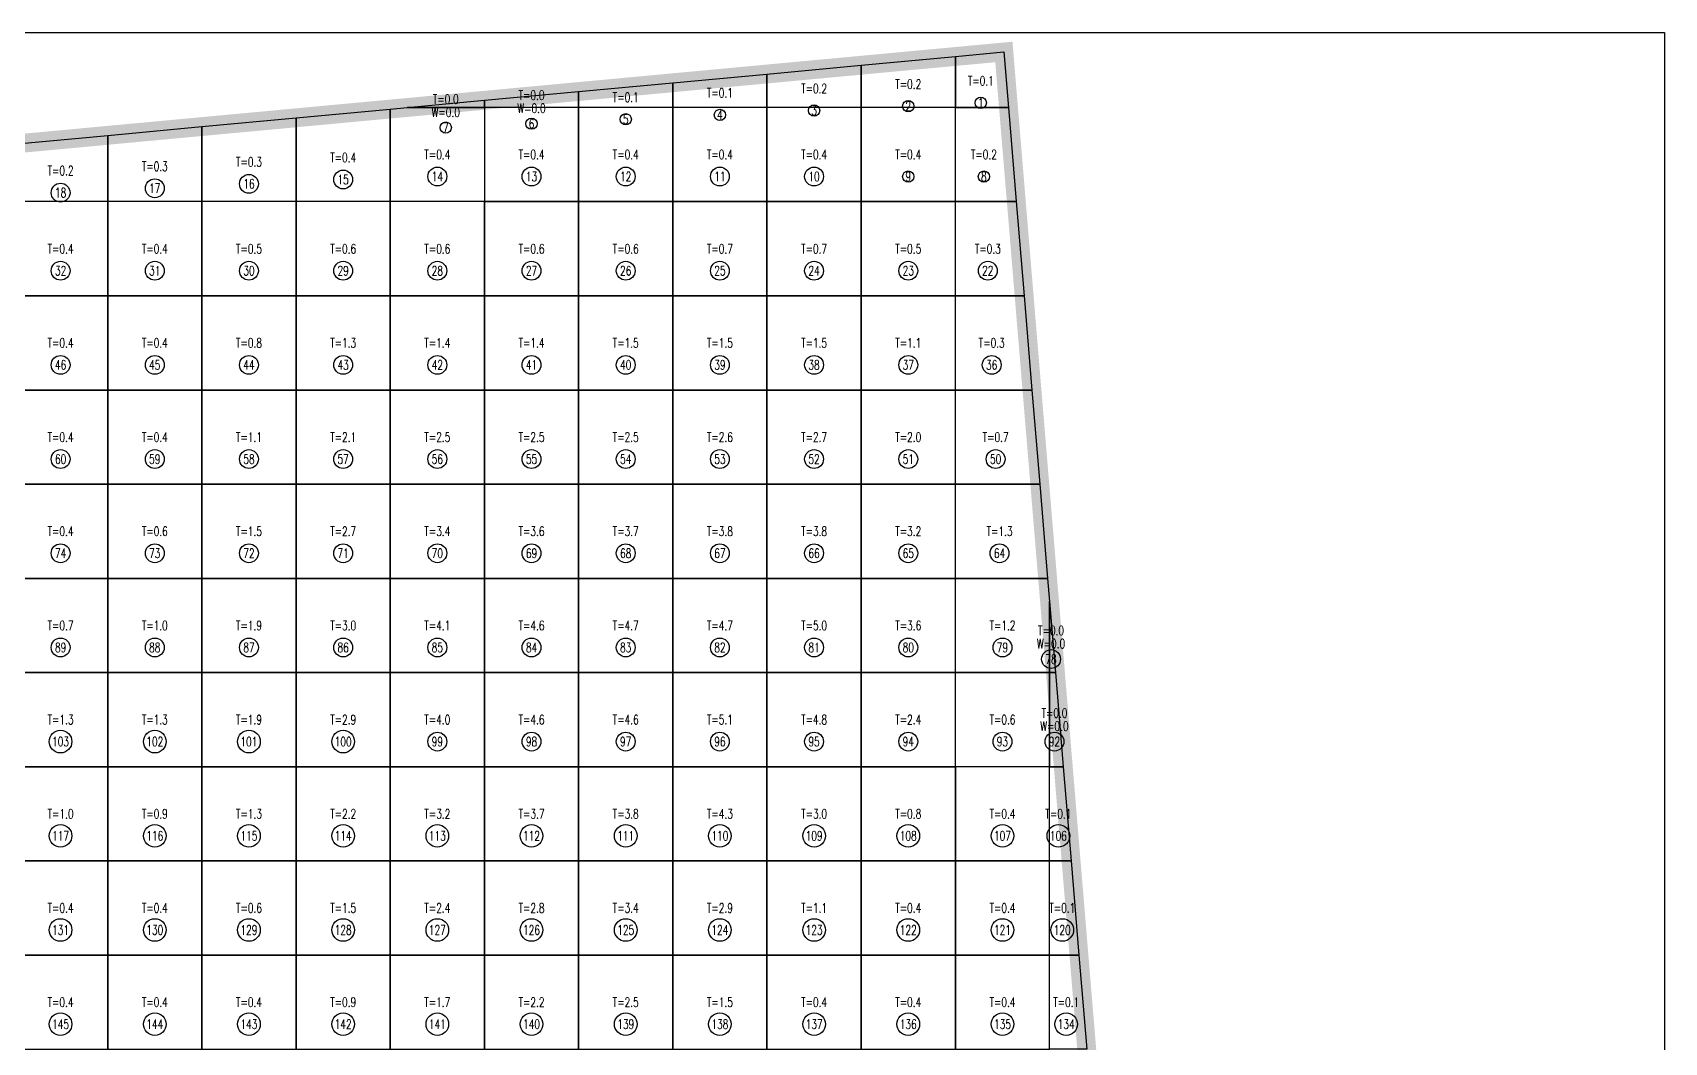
# Model space of a CAD drawing. Extents: x 4283 to 40403, y 1134 to 1764.
# Drawn here: x 12525.4 to 12612, y 1620.5 to 1674.1 of the extents above; entities that cross this region are included whole.
import ezdxf
from ezdxf.enums import TextEntityAlignment as Align

# ---------------------------------------------------------------- set-up
doc = ezdxf.new("R2010")
doc.units = 0
for name, color, linetype in [('tdz_13-5方格网', 2, 'Continuous'), ('tdz_13-5方格网计算', 7, 'Continuous'), ('tdz_土方计算图', 7, 'Continuous'), ('tdz_格田', 6, 'Continuous')]:
    doc.layers.add(name, color=color, linetype=linetype)
doc.styles.add('GLandNum', font='txt_____.ttf', dxfattribs={"width": 0.7, "height": 0.5})

msp = doc.modelspace()

# ---------------------------------------------------------------- linework, layer by layer
at = {"layer": 'tdz_13-5方格网', "linetype": 'Continuous'}
for points in [[(12574.352, 1672.827, 3393), (12574.352, 1670.119, 3393), (12569.352, 1670.119, 3393), (12569.352, 1672.361, 3393)], [(12577.172, 1670.119, 3393), (12574.352, 1670.119, 3393), (12574.352, 1672.827, 3393), (12576.927, 1673.066, 3393)], [(12564.352, 1671.896, 3393), (12564.352, 1670.119, 3393), (12559.352, 1670.119, 3393), (12559.352, 1671.431, 3393)], [(12569.352, 1672.361, 3393), (12569.352, 1670.119, 3393), (12564.352, 1670.119, 3393), (12564.352, 1671.896, 3393)], [(12554.352, 1670.966, 3393), (12554.352, 1670.119, 3393), (12549.352, 1670.119, 3393), (12549.352, 1670.501, 3393)], [(12559.352, 1671.431, 3393), (12559.352, 1670.119, 3393), (12554.352, 1670.119, 3393), (12554.352, 1670.966, 3393)], [(12545.246, 1670.119, 3393), (12549.352, 1670.119, 3393), (12549.352, 1665.119, 3393), (12544.352, 1665.119, 3393), (12544.352, 1670.036, 3393)], [(12549.352, 1670.501, 3393), (12549.352, 1670.119, 3393), (12545.246, 1670.119, 3393)], [(12549.352, 1670.119, 3393), (12549.352, 1665.119, 3393), (12554.352, 1665.119, 3393), (12554.352, 1670.119, 3393)], [(12554.352, 1670.119, 3393), (12554.352, 1665.119, 3393), (12559.352, 1665.119, 3393), (12559.352, 1670.119, 3393)], [(12559.352, 1670.119, 3393), (12559.352, 1665.119, 3393), (12564.352, 1665.119, 3393), (12564.352, 1670.119, 3393)], [(12564.352, 1670.119, 3393), (12564.352, 1665.119, 3393), (12569.352, 1665.119, 3393), (12569.352, 1670.119, 3393)], [(12569.352, 1670.119, 3393), (12569.352, 1665.119, 3393), (12574.352, 1665.119, 3393), (12574.352, 1670.119, 3393)], [(12574.352, 1670.119, 3393), (12577.172, 1670.119, 3393), (12577.588, 1665.119, 3393), (12574.352, 1665.119, 3393)], [(12539.352, 1669.57, 3393), (12539.352, 1665.119, 3393), (12534.352, 1665.119, 3393), (12534.352, 1669.105, 3393)], [(12544.352, 1670.036, 3393), (12544.352, 1665.119, 3393), (12539.352, 1665.119, 3393), (12539.352, 1669.57, 3393)], [(12529.352, 1668.64, 3393), (12529.352, 1665.119, 3393), (12524.352, 1665.119, 3393), (12524.352, 1668.175, 3393)], [(12534.352, 1669.105, 3393), (12534.352, 1665.119, 3393), (12529.352, 1665.119, 3393), (12529.352, 1668.64, 3393)], [(12524.352, 1665.119, 3393), (12524.352, 1660.119, 3393), (12529.352, 1660.119, 3393), (12529.352, 1665.119, 3393)], [(12529.352, 1665.119, 3393), (12529.352, 1660.119, 3393), (12534.352, 1660.119, 3393), (12534.352, 1665.119, 3393)], [(12534.352, 1665.119, 3393), (12534.352, 1660.119, 3393), (12539.352, 1660.119, 3392.983), (12539.352, 1665.119, 3393)], [(12539.352, 1665.119, 3393), (12539.352, 1660.119, 3392.983), (12544.352, 1660.119, 3392.982), (12544.352, 1665.119, 3393)], [(12544.352, 1665.119, 3393), (12544.352, 1660.119, 3392.982), (12549.352, 1660.119, 3392.98), (12549.352, 1665.119, 3393)], [(12549.352, 1665.119, 3393), (12549.352, 1660.119, 3392.98), (12554.352, 1660.119, 3392.979), (12554.352, 1665.119, 3393)], [(12554.352, 1665.119, 3393), (12554.352, 1660.119, 3392.979), (12559.352, 1660.119, 3392.978), (12559.352, 1665.119, 3393)], [(12559.352, 1665.119, 3393), (12559.352, 1660.119, 3392.978), (12564.352, 1660.119, 3392.977), (12564.352, 1665.119, 3393)], [(12564.352, 1665.119, 3393), (12564.352, 1660.119, 3392.977), (12569.352, 1660.119, 3392.976), (12569.352, 1665.119, 3393)], [(12569.352, 1665.119, 3393), (12569.352, 1660.119, 3392.976), (12574.352, 1660.119, 3393), (12574.352, 1665.119, 3393)], [(12574.352, 1665.119, 3393), (12577.588, 1665.119, 3393), (12578.003, 1660.119, 3393), (12574.352, 1660.119, 3393)], [(12524.352, 1660.119, 3393), (12524.352, 1655.119, 3393), (12529.352, 1655.119, 3393), (12529.352, 1660.119, 3393)], [(12529.352, 1660.119, 3393), (12529.352, 1655.119, 3393), (12534.352, 1655.119, 3393), (12534.352, 1660.119, 3393)], [(12534.352, 1660.119, 3393), (12534.352, 1655.119, 3393), (12539.352, 1655.119, 3392.956), (12539.352, 1660.119, 3392.983)], [(12539.352, 1660.119, 3392.983), (12539.352, 1655.119, 3392.956), (12544.352, 1655.119, 3392.938), (12544.352, 1660.119, 3392.982)], [(12544.352, 1660.119, 3392.982), (12544.352, 1655.119, 3392.938), (12549.352, 1655.119, 3392.937), (12549.352, 1660.119, 3392.98)], [(12549.352, 1660.119, 3392.98), (12549.352, 1655.119, 3392.937), (12554.352, 1655.119, 3392.936), (12554.352, 1660.119, 3392.979)], [(12554.352, 1660.119, 3392.979), (12554.352, 1655.119, 3392.936), (12559.352, 1655.119, 3392.934), (12559.352, 1660.119, 3392.978)], [(12559.352, 1660.119, 3392.978), (12559.352, 1655.119, 3392.934), (12564.352, 1655.119, 3392.933), (12564.352, 1660.119, 3392.977)], [(12564.352, 1660.119, 3392.977), (12564.352, 1655.119, 3392.933), (12569.352, 1655.119, 3392.927), (12569.352, 1660.119, 3392.976)], [(12569.352, 1660.119, 3392.976), (12569.352, 1655.119, 3392.927), (12574.352, 1655.119, 3392.988), (12574.352, 1660.119, 3393)], [(12574.352, 1660.119, 3393), (12578.003, 1660.119, 3393), (12578.419, 1655.119, 3393), (12574.352, 1655.119, 3392.988)], [(12524.352, 1655.119, 3393), (12524.352, 1650.119, 3393), (12529.352, 1650.119, 3393), (12529.352, 1655.119, 3393)], [(12529.352, 1655.119, 3393), (12529.352, 1650.119, 3393), (12534.352, 1650.119, 3392.988), (12534.352, 1655.119, 3393)], [(12534.352, 1655.119, 3393), (12534.352, 1650.119, 3392.988), (12539.352, 1650.119, 3392.939), (12539.352, 1655.119, 3392.956)], [(12539.352, 1655.119, 3392.956), (12539.352, 1650.119, 3392.939), (12544.352, 1650.119, 3392.894), (12544.352, 1655.119, 3392.938)], [(12544.352, 1655.119, 3392.938), (12544.352, 1650.119, 3392.894), (12549.352, 1650.119, 3392.893), (12549.352, 1655.119, 3392.937)], [(12549.352, 1655.119, 3392.937), (12549.352, 1650.119, 3392.893), (12554.352, 1650.119, 3392.892), (12554.352, 1655.119, 3392.936)], [(12554.352, 1655.119, 3392.936), (12554.352, 1650.119, 3392.892), (12559.352, 1650.119, 3392.891), (12559.352, 1655.119, 3392.934)], [(12559.352, 1655.119, 3392.934), (12559.352, 1650.119, 3392.891), (12564.352, 1650.119, 3392.885), (12564.352, 1655.119, 3392.933)], [(12564.352, 1655.119, 3392.933), (12564.352, 1650.119, 3392.885), (12569.352, 1650.119, 3392.889), (12569.352, 1655.119, 3392.927)], [(12569.352, 1655.119, 3392.927), (12569.352, 1650.119, 3392.889), (12574.352, 1650.119, 3392.934), (12574.352, 1655.119, 3392.988)], [(12574.352, 1655.119, 3392.988), (12578.419, 1655.119, 3393), (12578.834, 1650.119, 3393), (12574.352, 1650.119, 3392.934)], [(12524.352, 1650.119, 3393), (12524.352, 1645.119, 3393), (12529.352, 1645.119, 3393), (12529.352, 1650.119, 3393)], [(12529.352, 1650.119, 3393), (12529.352, 1645.119, 3393), (12534.352, 1645.119, 3392.97), (12534.352, 1650.119, 3392.988)], [(12534.352, 1650.119, 3392.988), (12534.352, 1645.119, 3392.97), (12539.352, 1645.119, 3392.928), (12539.352, 1650.119, 3392.939)], [(12539.352, 1650.119, 3392.939), (12539.352, 1645.119, 3392.928), (12544.352, 1645.119, 3392.871), (12544.352, 1650.119, 3392.894)], [(12544.352, 1650.119, 3392.894), (12544.352, 1645.119, 3392.871), (12549.352, 1645.119, 3392.85), (12549.352, 1650.119, 3392.893)], [(12549.352, 1650.119, 3392.893), (12549.352, 1645.119, 3392.85), (12554.352, 1645.119, 3392.848), (12554.352, 1650.119, 3392.892)], [(12554.352, 1650.119, 3392.892), (12554.352, 1645.119, 3392.848), (12559.352, 1645.119, 3392.842), (12559.352, 1650.119, 3392.891)], [(12559.352, 1650.119, 3392.891), (12559.352, 1645.119, 3392.842), (12564.352, 1645.119, 3392.836), (12564.352, 1650.119, 3392.885)], [(12564.352, 1650.119, 3392.885), (12564.352, 1645.119, 3392.836), (12569.352, 1645.119, 3392.836), (12569.352, 1650.119, 3392.889)], [(12569.352, 1650.119, 3392.889), (12569.352, 1645.119, 3392.836), (12574.352, 1645.119, 3392.894), (12574.352, 1650.119, 3392.934)], [(12574.352, 1650.119, 3392.934), (12578.834, 1650.119, 3393), (12579.249, 1645.119, 3393), (12574.352, 1645.119, 3392.894)], [(12524.352, 1645.119, 3393), (12524.352, 1640.119, 3392.96), (12529.352, 1640.119, 3392.981), (12529.352, 1645.119, 3393)], [(12529.352, 1645.119, 3393), (12529.352, 1640.119, 3392.981), (12534.352, 1640.119, 3392.95), (12534.352, 1645.119, 3392.97)], [(12534.352, 1645.119, 3392.97), (12534.352, 1640.119, 3392.95), (12539.352, 1640.119, 3392.909), (12539.352, 1645.119, 3392.928)], [(12539.352, 1645.119, 3392.928), (12539.352, 1640.119, 3392.909), (12544.352, 1640.119, 3392.867), (12544.352, 1645.119, 3392.871)], [(12544.352, 1645.119, 3392.871), (12544.352, 1640.119, 3392.867), (12549.352, 1640.119, 3392.813), (12549.352, 1645.119, 3392.85)], [(12549.352, 1645.119, 3392.85), (12549.352, 1640.119, 3392.813), (12554.352, 1640.119, 3392.812), (12554.352, 1645.119, 3392.848)], [(12554.352, 1645.119, 3392.848), (12554.352, 1640.119, 3392.812), (12559.352, 1640.119, 3392.812), (12559.352, 1645.119, 3392.842)], [(12559.352, 1645.119, 3392.842), (12559.352, 1640.119, 3392.812), (12564.352, 1640.119, 3392.811), (12564.352, 1645.119, 3392.836)], [(12564.352, 1645.119, 3392.836), (12564.352, 1640.119, 3392.811), (12569.352, 1640.119, 3392.781), (12569.352, 1645.119, 3392.836)], [(12569.352, 1645.119, 3392.836), (12569.352, 1640.119, 3392.781), (12574.352, 1640.119, 3392.966), (12574.352, 1645.119, 3392.894)], [(12579.352, 1643.883, 3393), (12579.352, 1640.119, 3393), (12574.352, 1640.119, 3392.966), (12574.352, 1645.119, 3392.894), (12579.249, 1645.119, 3393)], [(12579.665, 1640.119, 3393), (12579.352, 1640.119, 3393), (12579.352, 1643.883, 3393)], [(12524.352, 1640.119, 3392.96), (12524.352, 1635.119, 3392.96), (12529.352, 1635.119, 3392.953), (12529.352, 1640.119, 3392.981)], [(12529.352, 1640.119, 3392.981), (12529.352, 1635.119, 3392.953), (12534.352, 1635.119, 3392.964), (12534.352, 1640.119, 3392.95)], [(12534.352, 1640.119, 3392.95), (12534.352, 1635.119, 3392.964), (12539.352, 1635.119, 3392.93), (12539.352, 1640.119, 3392.909)], [(12539.352, 1640.119, 3392.909), (12539.352, 1635.119, 3392.93), (12544.352, 1635.119, 3392.892), (12544.352, 1640.119, 3392.867)], [(12544.352, 1640.119, 3392.867), (12544.352, 1635.119, 3392.892), (12549.352, 1635.119, 3392.849), (12549.352, 1640.119, 3392.813)], [(12549.352, 1640.119, 3392.813), (12549.352, 1635.119, 3392.849), (12554.352, 1635.119, 3392.849), (12554.352, 1640.119, 3392.812)], [(12554.352, 1640.119, 3392.812), (12554.352, 1635.119, 3392.849), (12559.352, 1635.119, 3392.848), (12559.352, 1640.119, 3392.812)], [(12559.352, 1640.119, 3392.812), (12559.352, 1635.119, 3392.848), (12564.352, 1635.119, 3392.776), (12564.352, 1640.119, 3392.811)], [(12564.352, 1640.119, 3392.811), (12564.352, 1635.119, 3392.776), (12569.352, 1635.119, 3392.924), (12569.352, 1640.119, 3392.781)], [(12569.352, 1640.119, 3392.781), (12569.352, 1635.119, 3392.924), (12574.352, 1635.119, 3393), (12574.352, 1640.119, 3392.966)], [(12574.352, 1635.119, 3393), (12574.352, 1640.119, 3392.966), (12579.352, 1640.119, 3393), (12579.352, 1635.119, 3393)], [(12579.352, 1640.119, 3393), (12579.665, 1640.119, 3393), (12580.08, 1635.119, 3393), (12579.352, 1635.119, 3393)], [(12524.352, 1635.119, 3392.96), (12524.352, 1630.119, 3393), (12529.352, 1630.119, 3392.993), (12529.352, 1635.119, 3392.953)], [(12529.352, 1635.119, 3392.953), (12529.352, 1630.119, 3392.993), (12534.352, 1630.119, 3393), (12534.352, 1635.119, 3392.964)], [(12534.352, 1635.119, 3392.964), (12534.352, 1630.119, 3393), (12539.352, 1630.119, 3392.964), (12539.352, 1635.119, 3392.93)], [(12539.352, 1635.119, 3392.93), (12539.352, 1630.119, 3392.964), (12544.352, 1630.119, 3392.918), (12544.352, 1635.119, 3392.892)], [(12544.352, 1635.119, 3392.892), (12544.352, 1630.119, 3392.918), (12549.352, 1630.119, 3392.885), (12549.352, 1635.119, 3392.849)], [(12549.352, 1635.119, 3392.849), (12549.352, 1630.119, 3392.885), (12554.352, 1630.119, 3392.885), (12554.352, 1635.119, 3392.849)], [(12554.352, 1635.119, 3392.849), (12554.352, 1630.119, 3392.885), (12559.352, 1630.119, 3392.869), (12559.352, 1635.119, 3392.848)], [(12559.352, 1635.119, 3392.848), (12559.352, 1630.119, 3392.869), (12564.352, 1630.119, 3392.882), (12564.352, 1635.119, 3392.776)], [(12564.352, 1635.119, 3392.776), (12564.352, 1630.119, 3392.882), (12569.352, 1630.119, 3393), (12569.352, 1635.119, 3392.924)], [(12569.352, 1635.119, 3392.924), (12569.352, 1630.119, 3393), (12574.352, 1630.119, 3393), (12574.352, 1635.119, 3393)], [(12574.352, 1635.119, 3393), (12574.352, 1630.119, 3393), (12579.352, 1630.119, 3393), (12579.352, 1635.119, 3393)], [(12579.352, 1635.119, 3393), (12580.08, 1635.119, 3393), (12580.496, 1630.119, 3393), (12579.352, 1630.119, 3393)], [(12524.352, 1630.119, 3393), (12524.352, 1625.119, 3393), (12529.352, 1625.119, 3393), (12529.352, 1630.119, 3392.993)], [(12529.352, 1630.119, 3392.993), (12529.352, 1625.119, 3393), (12534.352, 1625.119, 3393), (12534.352, 1630.119, 3393)], [(12534.352, 1630.119, 3393), (12534.352, 1625.119, 3393), (12539.352, 1625.119, 3392.996), (12539.352, 1630.119, 3392.964)], [(12539.352, 1630.119, 3392.964), (12539.352, 1625.119, 3392.996), (12544.352, 1625.119, 3392.945), (12544.352, 1630.119, 3392.918)], [(12544.352, 1630.119, 3392.918), (12544.352, 1625.119, 3392.945), (12549.352, 1625.119, 3392.921), (12549.352, 1630.119, 3392.885)], [(12549.352, 1630.119, 3392.885), (12549.352, 1625.119, 3392.921), (12554.352, 1625.119, 3392.913), (12554.352, 1630.119, 3392.885)], [(12554.352, 1630.119, 3392.885), (12554.352, 1625.119, 3392.913), (12559.352, 1625.119, 3392.841), (12559.352, 1630.119, 3392.869)], [(12559.352, 1630.119, 3392.869), (12559.352, 1625.119, 3392.841), (12564.352, 1625.119, 3393), (12564.352, 1630.119, 3392.882)], [(12564.352, 1630.119, 3392.882), (12564.352, 1625.119, 3393), (12569.352, 1625.119, 3393), (12569.352, 1630.119, 3393)], [(12569.352, 1630.119, 3393), (12569.352, 1625.119, 3393), (12574.352, 1625.119, 3393), (12574.352, 1630.119, 3393)], [(12574.352, 1630.119, 3393), (12574.352, 1625.119, 3393), (12579.352, 1625.119, 3393), (12579.352, 1630.119, 3393)], [(12579.352, 1630.119, 3393), (12580.496, 1630.119, 3393), (12580.911, 1625.119, 3393), (12579.352, 1625.119, 3393)], [(12524.352, 1625.119, 3393), (12524.352, 1620.119, 3393), (12529.352, 1620.119, 3393), (12529.352, 1625.119, 3393)], [(12529.352, 1625.119, 3393), (12529.352, 1620.119, 3393), (12534.352, 1620.119, 3393), (12534.352, 1625.119, 3393)], [(12534.352, 1625.119, 3393), (12534.352, 1620.119, 3393), (12539.352, 1620.119, 3393), (12539.352, 1625.119, 3392.996)], [(12539.352, 1625.119, 3392.996), (12539.352, 1620.119, 3393), (12544.352, 1620.119, 3392.972), (12544.352, 1625.119, 3392.945)], [(12544.352, 1625.119, 3392.945), (12544.352, 1620.119, 3392.972), (12549.352, 1620.119, 3392.956), (12549.352, 1625.119, 3392.921)], [(12549.352, 1625.119, 3392.921), (12549.352, 1620.119, 3392.956), (12554.352, 1620.119, 3392.924), (12554.352, 1625.119, 3392.913)], [(12554.352, 1625.119, 3392.913), (12554.352, 1620.119, 3392.924), (12559.352, 1620.119, 3392.983), (12559.352, 1625.119, 3392.841)], [(12559.352, 1625.119, 3392.841), (12559.352, 1620.119, 3392.983), (12564.352, 1620.119, 3393), (12564.352, 1625.119, 3393)], [(12564.352, 1625.119, 3393), (12564.352, 1620.119, 3393), (12569.352, 1620.119, 3393), (12569.352, 1625.119, 3393)], [(12569.352, 1625.119, 3393), (12569.352, 1620.119, 3393), (12574.352, 1620.119, 3393), (12574.352, 1625.119, 3393)], [(12574.352, 1625.119, 3393), (12574.352, 1620.119, 3393), (12579.352, 1620.119, 3393), (12579.352, 1625.119, 3393)], [(12579.352, 1625.119, 3393), (12580.911, 1625.119, 3393), (12581.327, 1620.119, 3393), (12579.352, 1620.119, 3393)]]:
    msp.add_polyline3d(points, close=True, dxfattribs=at)
at = {"layer": 'tdz_13-5方格网计算', "color": 7, "linetype": 'Continuous'}
for centre, radius in [((12566.852, 1669.957), 0.3), ((12571.852, 1670.19), 0.3), ((12575.701, 1670.366), 0.3), ((12547.299, 1669.048), 0.3), ((12551.852, 1669.259), 0.3), ((12556.852, 1669.492), 0.3), ((12561.852, 1669.725), 0.3), ((12541.852, 1666.294), 0.5), ((12546.852, 1666.452), 0.5), ((12551.852, 1666.452), 0.5), ((12556.852, 1666.452), 0.5), ((12561.852, 1666.452), 0.5), ((12566.852, 1666.452), 0.5), ((12571.852, 1666.452), 0.3), ((12575.866, 1666.452), 0.3), ((12526.852, 1665.596), 0.5), ((12531.852, 1665.829), 0.5), ((12536.852, 1666.062), 0.5), ((12526.852, 1661.452), 0.5), ((12531.852, 1661.452), 0.5), ((12536.852, 1661.452), 0.5), ((12541.852, 1661.452), 0.5), ((12546.852, 1661.452), 0.5), ((12551.852, 1661.452), 0.5), ((12556.852, 1661.452), 0.5), ((12561.852, 1661.452), 0.5), ((12566.852, 1661.452), 0.5), ((12571.852, 1661.452), 0.5), ((12576.074, 1661.452), 0.5), ((12526.852, 1656.452), 0.5), ((12531.852, 1656.452), 0.5), ((12536.852, 1656.452), 0.5), ((12541.852, 1656.452), 0.5), ((12546.852, 1656.452), 0.5), ((12551.852, 1656.452), 0.5), ((12556.852, 1656.452), 0.5), ((12561.852, 1656.452), 0.5), ((12566.852, 1656.452), 0.5), ((12571.852, 1656.452), 0.5), ((12576.281, 1656.452), 0.5), ((12526.852, 1651.452), 0.5), ((12531.852, 1651.452), 0.5), ((12536.852, 1651.452), 0.5), ((12541.852, 1651.452), 0.5), ((12546.852, 1651.452), 0.5), ((12551.852, 1651.452), 0.5), ((12556.852, 1651.452), 0.5), ((12561.852, 1651.452), 0.5), ((12566.852, 1651.452), 0.5), ((12571.852, 1651.452), 0.5), ((12576.489, 1651.452), 0.5), ((12526.852, 1646.452), 0.5), ((12531.852, 1646.452), 0.5), ((12536.852, 1646.452), 0.5), ((12541.852, 1646.452), 0.5), ((12546.852, 1646.452), 0.5), ((12551.852, 1646.452), 0.5), ((12556.852, 1646.452), 0.5), ((12561.852, 1646.452), 0.5), ((12566.852, 1646.452), 0.5), ((12571.852, 1646.452), 0.5), ((12576.697, 1646.452), 0.5), ((12526.852, 1641.452), 0.5), ((12531.852, 1641.452), 0.5), ((12536.852, 1641.452), 0.5), ((12541.852, 1641.452), 0.5), ((12546.852, 1641.452), 0.5), ((12551.852, 1641.452), 0.5), ((12556.852, 1641.452), 0.5), ((12561.852, 1641.452), 0.5), ((12566.852, 1641.452), 0.5), ((12571.852, 1641.452), 0.5), ((12576.852, 1641.452), 0.5), ((12579.43, 1640.834), 0.5), ((12526.852, 1636.452), 0.6), ((12531.852, 1636.452), 0.6), ((12536.852, 1636.452), 0.6), ((12541.852, 1636.452), 0.6), ((12546.852, 1636.452), 0.5), ((12551.852, 1636.452), 0.5), ((12556.852, 1636.452), 0.5), ((12561.852, 1636.452), 0.5), ((12566.852, 1636.452), 0.5), ((12571.852, 1636.452), 0.5), ((12576.852, 1636.452), 0.5), ((12579.612, 1636.452), 0.5), ((12526.852, 1631.452), 0.6), ((12531.852, 1631.452), 0.6), ((12536.852, 1631.452), 0.6), ((12541.852, 1631.452), 0.6), ((12546.852, 1631.452), 0.6), ((12551.852, 1631.452), 0.6), ((12556.852, 1631.452), 0.6), ((12561.852, 1631.452), 0.6), ((12566.852, 1631.452), 0.6), ((12571.852, 1631.452), 0.6), ((12576.852, 1631.452), 0.6), ((12579.82, 1631.452), 0.6), ((12526.852, 1626.452), 0.6), ((12531.852, 1626.452), 0.6), ((12536.852, 1626.452), 0.6), ((12541.852, 1626.452), 0.6), ((12546.852, 1626.452), 0.6), ((12551.852, 1626.452), 0.6), ((12556.852, 1626.452), 0.6), ((12561.852, 1626.452), 0.6), ((12566.852, 1626.452), 0.6), ((12571.852, 1626.452), 0.6), ((12576.852, 1626.452), 0.6), ((12580.028, 1626.452), 0.6), ((12526.852, 1621.452), 0.6), ((12531.852, 1621.452), 0.6), ((12536.852, 1621.452), 0.6), ((12541.852, 1621.452), 0.6), ((12546.852, 1621.452), 0.6), ((12551.852, 1621.452), 0.6), ((12556.852, 1621.452), 0.6), ((12561.852, 1621.452), 0.6), ((12566.852, 1621.452), 0.6), ((12571.852, 1621.452), 0.6), ((12576.852, 1621.452), 0.6), ((12580.236, 1621.452), 0.6)]:
    msp.add_circle(centre, radius, dxfattribs=at)
at = {"layer": 'tdz_土方计算图', "linetype": 'Continuous'}
for points in [[(12481.99, 1674.092), (12611.99, 1674.092)], [(12611.99, 1674.092), (12611.99, 1514.092)]]:
    msp.add_lwpolyline(points, dxfattribs=at)
at = {"layer": 'tdz_格田', "linetype": 'Continuous', "lineweight": 60, "const_width": 1}
msp.add_lwpolyline([(12533.227, 1575.119), (12509.352, 1666.779), (12576.927, 1673.066), (12584.628, 1580.392), (12533.227, 1575.119)], close=True, dxfattribs=at)

# ---------------------------------------------------------------- texts
at = {"layer": 'tdz_13-5方格网计算', "color": 2, "linetype": 'Continuous', "style": 'GLandNum', "width": 0.7}
for s, p in [('T=0.0', (12551.852, 1670.776)), ('T=0.1', (12561.852, 1670.891)), ('T=0.2', (12566.852, 1671.124)), ('T=0.2', (12571.852, 1671.356)), ('T=0.1', (12575.701, 1671.533)), ('T=0.0', (12547.299, 1670.564)), ('T=0.1', (12556.852, 1670.659)), ('T=0.3', (12536.852, 1667.228)), ('T=0.4', (12541.852, 1667.461)), ('T=0.4', (12546.852, 1667.619)), ('T=0.4', (12551.852, 1667.619)), ('T=0.4', (12556.852, 1667.619)), ('T=0.4', (12561.852, 1667.619)), ('T=0.4', (12566.852, 1667.619)), ('T=0.4', (12571.852, 1667.619)), ('T=0.2', (12575.866, 1667.619)), ('T=0.2', (12526.852, 1666.763)), ('T=0.3', (12531.852, 1666.996)), ('T=0.4', (12526.852, 1662.619)), ('T=0.4', (12531.852, 1662.619)), ('T=0.5', (12536.852, 1662.619)), ('T=0.6', (12541.852, 1662.619)), ('T=0.6', (12546.852, 1662.619)), ('T=0.6', (12551.852, 1662.619)), ('T=0.6', (12556.852, 1662.619)), ('T=0.7', (12561.852, 1662.619)), ('T=0.7', (12566.852, 1662.619)), ('T=0.5', (12571.852, 1662.619)), ('T=0.3', (12576.074, 1662.619)), ('T=0.4', (12526.852, 1657.619)), ('T=0.4', (12531.852, 1657.619)), ('T=0.8', (12536.852, 1657.619)), ('T=1.3', (12541.852, 1657.619)), ('T=1.4', (12546.852, 1657.619)), ('T=1.4', (12551.852, 1657.619)), ('T=1.5', (12556.852, 1657.619)), ('T=1.5', (12561.852, 1657.619)), ('T=1.5', (12566.852, 1657.619)), ('T=1.1', (12571.852, 1657.619)), ('T=0.3', (12576.281, 1657.619)), ('T=0.4', (12526.852, 1652.619)), ('T=0.4', (12531.852, 1652.619)), ('T=1.1', (12536.852, 1652.619)), ('T=2.1', (12541.852, 1652.619)), ('T=2.5', (12546.852, 1652.619)), ('T=2.5', (12551.852, 1652.619)), ('T=2.5', (12556.852, 1652.619)), ('T=2.6', (12561.852, 1652.619)), ('T=2.7', (12566.852, 1652.619)), ('T=2.0', (12571.852, 1652.619)), ('T=0.7', (12576.489, 1652.619)), ('T=0.4', (12526.852, 1647.619)), ('T=0.6', (12531.852, 1647.619)), ('T=1.5', (12536.852, 1647.619)), ('T=2.7', (12541.852, 1647.619)), ('T=3.4', (12546.852, 1647.619)), ('T=3.6', (12551.852, 1647.619)), ('T=3.7', (12556.852, 1647.619)), ('T=3.8', (12561.852, 1647.619)), ('T=3.8', (12566.852, 1647.619)), ('T=3.2', (12571.852, 1647.619)), ('T=1.3', (12576.697, 1647.619)), ('T=0.7', (12526.852, 1642.619)), ('T=1.0', (12531.852, 1642.619)), ('T=1.9', (12536.852, 1642.619)), ('T=3.0', (12541.852, 1642.619)), ('T=4.1', (12546.852, 1642.619)), ('T=4.6', (12551.852, 1642.619)), ('T=4.7', (12556.852, 1642.619)), ('T=4.7', (12561.852, 1642.619)), ('T=5.0', (12566.852, 1642.619)), ('T=3.6', (12571.852, 1642.619)), ('T=1.2', (12576.852, 1642.619)), ('T=0.0', (12579.43, 1642.351)), ('T=0.0', (12579.612, 1637.969)), ('T=1.3', (12526.852, 1637.619)), ('T=1.3', (12531.852, 1637.619)), ('T=1.9', (12536.852, 1637.619)), ('T=2.9', (12541.852, 1637.619)), ('T=4.0', (12546.852, 1637.619)), ('T=4.6', (12551.852, 1637.619)), ('T=4.6', (12556.852, 1637.619)), ('T=5.1', (12561.852, 1637.619)), ('T=4.8', (12566.852, 1637.619)), ('T=2.4', (12571.852, 1637.619)), ('T=0.6', (12576.852, 1637.619)), ('T=1.0', (12526.852, 1632.619)), ('T=0.9', (12531.852, 1632.619)), ('T=1.3', (12536.852, 1632.619)), ('T=2.2', (12541.852, 1632.619)), ('T=3.2', (12546.852, 1632.619)), ('T=3.7', (12551.852, 1632.619)), ('T=3.8', (12556.852, 1632.619)), ('T=4.3', (12561.852, 1632.619)), ('T=3.0', (12566.852, 1632.619)), ('T=0.8', (12571.852, 1632.619)), ('T=0.4', (12576.852, 1632.619)), ('T=0.1', (12579.82, 1632.619)), ('T=0.4', (12526.852, 1627.619)), ('T=0.4', (12531.852, 1627.619)), ('T=0.6', (12536.852, 1627.619)), ('T=1.5', (12541.852, 1627.619)), ('T=2.4', (12546.852, 1627.619)), ('T=2.8', (12551.852, 1627.619)), ('T=3.4', (12556.852, 1627.619)), ('T=2.9', (12561.852, 1627.619)), ('T=1.1', (12566.852, 1627.619)), ('T=0.4', (12571.852, 1627.619)), ('T=0.4', (12576.852, 1627.619)), ('T=0.1', (12580.028, 1627.619)), ('T=0.4', (12526.852, 1622.619)), ('T=0.4', (12531.852, 1622.619)), ('T=0.4', (12536.852, 1622.619)), ('T=0.9', (12541.852, 1622.619)), ('T=1.7', (12546.852, 1622.619)), ('T=2.2', (12551.852, 1622.619)), ('T=2.5', (12556.852, 1622.619)), ('T=1.5', (12561.852, 1622.619)), ('T=0.4', (12566.852, 1622.619)), ('T=0.4', (12571.852, 1622.619)), ('T=0.4', (12576.852, 1622.619)), ('T=0.1', (12580.236, 1622.619))]:
    msp.add_text(s, height=0.5, dxfattribs=at).set_placement(p, align=Align.MIDDLE_CENTER)
at = {"layer": 'tdz_13-5方格网计算', "color": 173, "linetype": 'Continuous', "style": 'GLandNum', "width": 0.7}
for p in [(12547.299, 1669.864), (12551.852, 1670.076), (12579.43, 1641.651), (12579.612, 1637.269)]:
    msp.add_text('W=0.0', height=0.5, dxfattribs=at).set_placement(p, align=Align.MIDDLE_CENTER)
at = {"layer": 'tdz_13-5方格网计算', "color": 7, "linetype": 'Continuous', "style": 'GLandNum', "width": 0.7}
for s, p in [('3', (12566.852, 1669.957)), ('2', (12571.852, 1670.19)), ('1', (12575.701, 1670.366)), ('7', (12547.299, 1669.048)), ('6', (12551.852, 1669.259)), ('5', (12556.852, 1669.492)), ('4', (12561.852, 1669.725)), ('14', (12546.852, 1666.452)), ('13', (12551.852, 1666.452)), ('12', (12556.852, 1666.452)), ('11', (12561.852, 1666.452)), ('10', (12566.852, 1666.452)), ('9', (12571.852, 1666.452)), ('8', (12575.866, 1666.452)), ('18', (12526.852, 1665.596)), ('17', (12531.852, 1665.829)), ('16', (12536.852, 1666.062)), ('15', (12541.852, 1666.294)), ('32', (12526.852, 1661.452)), ('31', (12531.852, 1661.452)), ('30', (12536.852, 1661.452)), ('29', (12541.852, 1661.452)), ('28', (12546.852, 1661.452)), ('27', (12551.852, 1661.452)), ('26', (12556.852, 1661.452)), ('25', (12561.852, 1661.452)), ('24', (12566.852, 1661.452)), ('23', (12571.852, 1661.452)), ('22', (12576.074, 1661.452)), ('46', (12526.852, 1656.452)), ('45', (12531.852, 1656.452)), ('44', (12536.852, 1656.452)), ('43', (12541.852, 1656.452)), ('42', (12546.852, 1656.452)), ('41', (12551.852, 1656.452)), ('40', (12556.852, 1656.452)), ('39', (12561.852, 1656.452)), ('38', (12566.852, 1656.452)), ('37', (12571.852, 1656.452)), ('36', (12576.281, 1656.452)), ('60', (12526.852, 1651.452)), ('59', (12531.852, 1651.452)), ('58', (12536.852, 1651.452)), ('57', (12541.852, 1651.452)), ('56', (12546.852, 1651.452)), ('55', (12551.852, 1651.452)), ('54', (12556.852, 1651.452)), ('53', (12561.852, 1651.452)), ('52', (12566.852, 1651.452)), ('51', (12571.852, 1651.452)), ('50', (12576.489, 1651.452)), ('74', (12526.852, 1646.452)), ('73', (12531.852, 1646.452)), ('72', (12536.852, 1646.452)), ('71', (12541.852, 1646.452)), ('70', (12546.852, 1646.452)), ('69', (12551.852, 1646.452)), ('68', (12556.852, 1646.452)), ('67', (12561.852, 1646.452)), ('66', (12566.852, 1646.452)), ('65', (12571.852, 1646.452)), ('64', (12576.697, 1646.452)), ('89', (12526.852, 1641.452)), ('88', (12531.852, 1641.452)), ('87', (12536.852, 1641.452)), ('86', (12541.852, 1641.452)), ('85', (12546.852, 1641.452)), ('84', (12551.852, 1641.452)), ('83', (12556.852, 1641.452)), ('82', (12561.852, 1641.452)), ('81', (12566.852, 1641.452)), ('80', (12571.852, 1641.452)), ('79', (12576.852, 1641.452)), ('78', (12579.43, 1640.834)), ('103', (12526.852, 1636.452)), ('102', (12531.852, 1636.452)), ('101', (12536.852, 1636.452)), ('100', (12541.852, 1636.452)), ('99', (12546.852, 1636.452)), ('98', (12551.852, 1636.452)), ('97', (12556.852, 1636.452)), ('96', (12561.852, 1636.452)), ('95', (12566.852, 1636.452)), ('94', (12571.852, 1636.452)), ('93', (12576.852, 1636.452)), ('92', (12579.612, 1636.452)), ('117', (12526.852, 1631.452)), ('116', (12531.852, 1631.452)), ('115', (12536.852, 1631.452)), ('114', (12541.852, 1631.452)), ('113', (12546.852, 1631.452)), ('112', (12551.852, 1631.452)), ('111', (12556.852, 1631.452)), ('110', (12561.852, 1631.452)), ('109', (12566.852, 1631.452)), ('108', (12571.852, 1631.452)), ('107', (12576.852, 1631.452)), ('106', (12579.82, 1631.452)), ('131', (12526.852, 1626.452)), ('130', (12531.852, 1626.452)), ('129', (12536.852, 1626.452)), ('128', (12541.852, 1626.452)), ('127', (12546.852, 1626.452)), ('126', (12551.852, 1626.452)), ('125', (12556.852, 1626.452)), ('124', (12561.852, 1626.452)), ('123', (12566.852, 1626.452)), ('122', (12571.852, 1626.452)), ('121', (12576.852, 1626.452)), ('120', (12580.028, 1626.452)), ('145', (12526.852, 1621.452)), ('144', (12531.852, 1621.452)), ('143', (12536.852, 1621.452)), ('142', (12541.852, 1621.452)), ('141', (12546.852, 1621.452)), ('140', (12551.852, 1621.452)), ('139', (12556.852, 1621.452)), ('138', (12561.852, 1621.452)), ('137', (12566.852, 1621.452)), ('136', (12571.852, 1621.452)), ('135', (12576.852, 1621.452)), ('134', (12580.236, 1621.452))]:
    msp.add_text(s, height=0.5, dxfattribs=at).set_placement(p, align=Align.MIDDLE_CENTER)

doc.saveas('drawing.dxf')
